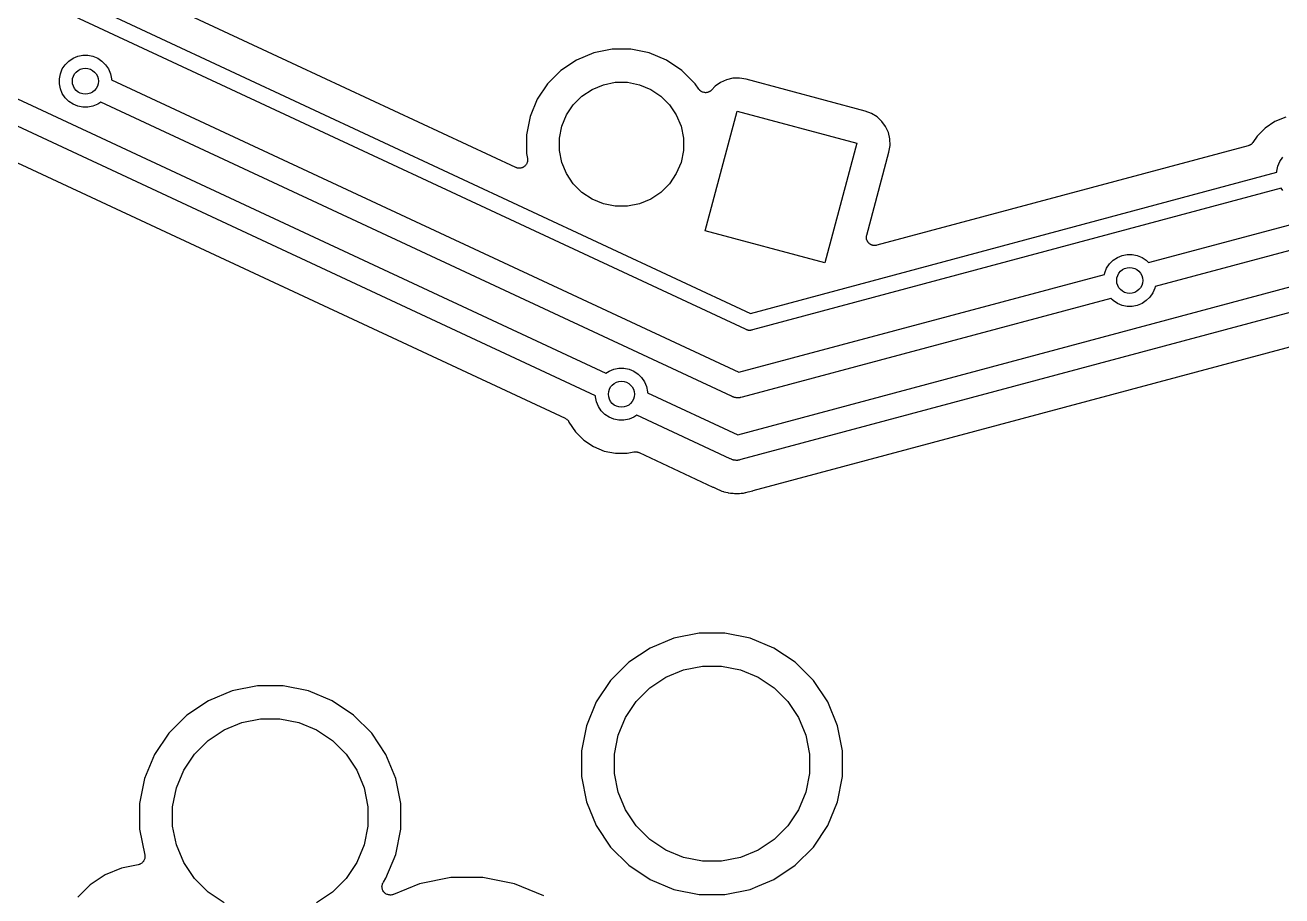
# Model space of a CAD drawing. Extents: x 0.5 to 11.2, y -6.4 to -1.8.
# Drawn here: x 1.614 to 2.374, y -3.348 to -2.821 of the extents above; entities that cross this region are included whole.
import ezdxf

# ---------------------------------------------------------------- set-up
doc = ezdxf.new("R2010")
doc.units = 0
doc.header["$MEASUREMENT"] = 0
doc.layers.add('BLACK', color=7, linetype='CONTINUOUS')

msp = doc.modelspace()

# ---------------------------------------------------------------- linework, layer by layer
at = {"layer": 'BLACK', "linetype": 'CONTINUOUS'}
for p, q in [((2.29353, -2.96474), (3.17945, -2.72736)), ((3.18334, -2.74185), (2.29742, -2.97923)), ((1.91051, -2.90719), (1.66747, -2.79386)), ((1.64761, -2.80666), (2.05255, -2.99549)), ((1.51395, -2.82144), (1.96505, -3.03179)), ((2.04955, -3.00512), (1.64334, -2.81571)), ((1.9587, -3.04538), (1.50893, -2.83565)), ((1.96879, -2.83564), (1.95768, -2.83785)), ((1.98011, -2.83564), (1.96879, -2.83564)), ((1.99122, -2.83785), (1.98011, -2.83564)), ((1.63777, -2.84496), (1.63996, -2.84277)), ((1.63996, -2.84277), (1.64254, -2.84104)), ((1.64254, -2.84104), (1.64541, -2.83986)), ((1.64541, -2.83986), (1.64845, -2.83925)), ((1.64845, -2.83925), (1.65155, -2.83925)), ((1.65155, -2.83925), (1.65459, -2.83986)), ((1.65459, -2.83986), (1.65746, -2.84104)), ((1.65746, -2.84104), (1.66004, -2.84277)), ((1.66004, -2.84277), (1.66223, -2.84496)), ((1.94721, -2.84218), (1.9378, -2.84848)), ((1.95768, -2.83785), (1.94721, -2.84218)), ((2.00169, -2.84218), (1.99122, -2.83785)), ((2.01111, -2.84848), (2.00169, -2.84218)), ((1.63425, -2.85345), (1.63486, -2.85041)), ((1.63486, -2.85041), (1.63604, -2.84754)), ((1.63604, -2.84754), (1.63777, -2.84496)), ((1.66223, -2.84496), (1.66396, -2.84754)), ((1.66396, -2.84754), (1.66514, -2.85041)), ((1.66514, -2.85041), (1.66575, -2.85345)), ((1.9378, -2.84848), (1.92979, -2.85649)), ((2.01911, -2.85649), (2.01111, -2.84848)), ((1.5055, -2.85612), (1.94031, -3.05887)), ((1.63425, -2.85655), (1.63425, -2.85345)), ((1.63486, -2.85959), (1.63425, -2.85655)), ((1.63604, -2.86246), (1.63486, -2.85959)), ((1.66575, -2.85345), (1.66575, -2.85407)), ((1.66575, -2.85407), (2.04557, -3.03118)), ((1.92979, -2.85649), (1.9235, -2.8659)), ((1.95055, -2.86401), (1.95669, -2.85991)), ((1.95669, -2.85991), (1.96351, -2.85708)), ((1.96351, -2.85708), (1.97076, -2.85564)), ((1.97076, -2.85564), (1.97814, -2.85564)), ((1.97814, -2.85564), (1.98539, -2.85708)), ((1.98539, -2.85708), (1.99221, -2.85991)), ((1.99221, -2.85991), (1.99836, -2.86401)), ((2.02126, -2.8597), (2.01911, -2.85649)), ((2.02131, -2.85975), (2.02126, -2.8597)), ((2.02134, -2.85981), (2.02131, -2.85975)), ((2.02161, -2.86013), (2.02134, -2.85981)), ((2.03128, -2.85798), (2.02907, -2.86034)), ((2.03448, -2.85569), (2.03128, -2.85798)), ((2.03807, -2.85406), (2.03448, -2.85569)), ((2.0419, -2.85317), (2.03807, -2.85406)), ((2.04584, -2.85304), (2.0419, -2.85317)), ((2.04997, -2.85372), (2.04584, -2.85304)), ((2.12194, -2.87301), (2.04997, -2.85372)), ((1.63777, -2.86504), (1.63604, -2.86246)), ((1.63996, -2.86723), (1.63777, -2.86504)), ((1.64254, -2.86896), (1.63996, -2.86723)), ((1.9235, -2.8659), (1.91916, -2.87637)), ((1.94532, -2.86924), (1.95055, -2.86401)), ((1.99836, -2.86401), (2.00358, -2.86924)), ((2.02188, -2.86046), (2.02161, -2.86013)), ((2.02193, -2.8605), (2.02188, -2.86046)), ((2.02198, -2.86055), (2.02193, -2.8605)), ((2.02231, -2.86081), (2.02198, -2.86055)), ((2.02263, -2.86108), (2.02231, -2.86081)), ((2.02269, -2.86111), (2.02263, -2.86108)), ((2.02275, -2.86115), (2.02269, -2.86111)), ((2.02312, -2.86134), (2.02275, -2.86115)), ((2.02349, -2.86154), (2.02312, -2.86134)), ((2.02356, -2.86156), (2.02349, -2.86154)), ((2.02362, -2.86159), (2.02356, -2.86156)), ((2.02402, -2.8617), (2.02362, -2.86159)), ((2.02443, -2.86182), (2.02402, -2.8617)), ((2.02449, -2.86183), (2.02443, -2.86182)), ((2.02456, -2.86185), (2.02449, -2.86183)), ((2.02498, -2.86188), (2.02456, -2.86185)), ((2.0254, -2.86192), (2.02498, -2.86188)), ((2.02546, -2.86192), (2.0254, -2.86192)), ((2.02553, -2.86192), (2.02546, -2.86192)), ((2.02595, -2.86187), (2.02553, -2.86192)), ((2.02637, -2.86183), (2.02595, -2.86187)), ((2.02643, -2.86181), (2.02637, -2.86183)), ((2.0265, -2.86181), (2.02643, -2.86181)), ((2.0269, -2.86167), (2.0265, -2.86181)), ((2.02731, -2.86155), (2.0269, -2.86167)), ((2.02736, -2.86152), (2.02731, -2.86155)), ((2.02743, -2.8615), (2.02736, -2.86152)), ((2.0278, -2.8613), (2.02743, -2.8615)), ((2.02817, -2.8611), (2.0278, -2.8613)), ((2.02822, -2.86106), (2.02817, -2.8611)), ((2.02828, -2.86103), (2.02822, -2.86106)), ((2.0286, -2.86075), (2.02828, -2.86103)), ((2.02893, -2.86049), (2.0286, -2.86075)), ((2.02897, -2.86044), (2.02893, -2.86049)), ((2.02902, -2.86039), (2.02897, -2.86044)), ((2.02907, -2.86034), (2.02902, -2.86039)), ((2.04486, -3.06901), (2.80394, -2.86561)), ((1.64541, -2.87014), (1.64254, -2.86896)), ((1.64845, -2.87075), (1.64541, -2.87014)), ((1.65155, -2.87075), (1.64845, -2.87075)), ((1.65459, -2.87014), (1.65155, -2.87075)), ((1.65746, -2.86896), (1.65459, -2.87014)), ((1.6594, -2.86766), (1.65746, -2.86896)), ((2.04108, -3.04564), (1.6594, -2.86766)), ((1.94122, -2.87538), (1.94532, -2.86924)), ((2.00358, -2.86924), (2.00768, -2.87538)), ((2.02512, -2.94554), (2.04453, -2.87309)), ((2.04453, -2.87309), (2.11697, -2.89251)), ((2.12586, -2.87448), (2.12194, -2.87301)), ((2.12921, -2.87656), (2.12586, -2.87448)), ((1.91916, -2.87637), (1.91695, -2.88748)), ((1.93695, -2.88945), (1.93839, -2.8822)), ((1.93839, -2.8822), (1.94122, -2.87538)), ((2.00768, -2.87538), (2.01051, -2.8822)), ((2.01051, -2.8822), (2.01195, -2.88945)), ((2.80783, -2.8801), (2.04678, -3.08402)), ((2.13208, -2.87926), (2.12921, -2.87656)), ((2.13438, -2.88246), (2.13208, -2.87926)), ((2.136, -2.88605), (2.13438, -2.88246)), ((2.37, -2.87939), (2.36414, -2.8833)), ((2.37651, -2.87669), (2.37, -2.87939)), ((1.91695, -2.88748), (1.91695, -2.8988)), ((1.93695, -2.89683), (1.93695, -2.88945)), ((2.01195, -2.88945), (2.01195, -2.89683)), ((2.1369, -2.88988), (2.136, -2.88605)), ((2.13703, -2.89382), (2.1369, -2.88988)), ((2.35916, -2.88828), (2.35667, -2.89201)), ((2.36414, -2.8833), (2.35916, -2.88828)), ((1.93839, -2.90408), (1.93695, -2.89683)), ((2.01195, -2.89683), (2.01051, -2.90408)), ((2.11697, -2.89251), (2.09756, -2.96495)), ((2.12289, -2.94817), (2.13634, -2.89795)), ((2.35381, -2.89406), (2.12901, -2.95429)), ((2.13634, -2.89795), (2.13703, -2.89382)), ((2.35409, -2.89395), (2.35381, -2.89406)), ((2.35438, -2.89387), (2.35409, -2.89395)), ((2.35455, -2.89378), (2.35438, -2.89387)), ((2.35472, -2.89372), (2.35455, -2.89378)), ((2.35498, -2.89356), (2.35472, -2.89372)), ((2.35524, -2.89342), (2.35498, -2.89356)), ((2.35539, -2.8933), (2.35524, -2.89342)), ((2.35555, -2.8932), (2.35539, -2.8933)), ((2.35577, -2.893), (2.35555, -2.8932)), ((2.356, -2.89281), (2.35577, -2.893)), ((2.35613, -2.89267), (2.356, -2.89281)), ((2.35627, -2.89254), (2.35613, -2.89267)), ((2.35644, -2.89229), (2.35627, -2.89254)), ((2.35663, -2.89207), (2.35644, -2.89229)), ((2.35667, -2.89201), (2.35663, -2.89207)), ((1.91668, -2.90555), (1.91663, -2.90564)), ((1.91675, -2.90548), (1.91668, -2.90555)), ((1.91694, -2.90514), (1.91675, -2.90548)), ((1.91714, -2.9048), (1.91694, -2.90514)), ((1.91695, -2.8988), (1.91752, -2.90168)), ((1.91717, -2.90471), (1.91714, -2.9048)), ((1.91722, -2.90462), (1.91717, -2.90471)), ((1.91733, -2.90425), (1.91722, -2.90462)), ((1.91747, -2.90388), (1.91733, -2.90425)), ((1.91748, -2.90379), (1.91747, -2.90388)), ((1.91751, -2.90369), (1.91748, -2.90379)), ((1.91755, -2.9033), (1.91751, -2.90369)), ((1.91752, -2.90168), (1.91754, -2.90175)), ((1.91754, -2.90175), (1.91755, -2.90185)), ((1.91755, -2.90185), (1.91757, -2.90194)), ((1.91761, -2.90292), (1.91755, -2.9033)), ((1.91757, -2.90194), (1.91759, -2.90233)), ((1.91759, -2.90233), (1.91762, -2.90272)), ((1.91762, -2.90272), (1.91761, -2.90282)), ((1.91761, -2.90282), (1.91761, -2.90292)), ((1.94122, -2.9109), (1.93839, -2.90408)), ((2.01051, -2.90408), (2.00768, -2.9109)), ((2.37179, -2.90647), (2.37298, -2.90361)), ((2.37298, -2.90361), (2.3747, -2.90103)), ((1.9106, -2.90722), (1.91051, -2.90719)), ((1.91069, -2.90727), (1.9106, -2.90722)), ((1.91106, -2.90738), (1.91069, -2.90727)), ((1.91143, -2.90751), (1.91106, -2.90738)), ((1.91152, -2.90753), (1.91143, -2.90751)), ((1.91162, -2.90755), (1.91152, -2.90753)), ((1.91201, -2.9076), (1.91162, -2.90755)), ((1.91239, -2.90765), (1.91201, -2.9076)), ((1.91249, -2.90765), (1.91239, -2.90765)), ((1.91259, -2.90766), (1.91249, -2.90765)), ((1.91298, -2.90762), (1.91259, -2.90766)), ((1.91337, -2.9076), (1.91298, -2.90762)), ((1.91346, -2.90758), (1.91337, -2.9076)), ((1.91356, -2.90757), (1.91346, -2.90758)), ((1.91393, -2.90746), (1.91356, -2.90757)), ((1.91431, -2.90736), (1.91393, -2.90746)), ((1.9144, -2.90732), (1.91431, -2.90736)), ((1.9145, -2.90729), (1.9144, -2.90732)), ((1.91484, -2.90711), (1.9145, -2.90729)), ((1.91519, -2.90694), (1.91484, -2.90711)), ((1.91527, -2.90688), (1.91519, -2.90694)), ((1.91536, -2.90684), (1.91527, -2.90688)), ((1.91566, -2.90659), (1.91536, -2.90684)), ((1.91598, -2.90636), (1.91566, -2.90659)), ((1.91604, -2.90629), (1.91598, -2.90636)), ((1.91612, -2.90623), (1.91604, -2.90629)), ((1.91637, -2.90593), (1.91612, -2.90623)), ((1.91663, -2.90564), (1.91637, -2.90593)), ((1.94532, -2.91705), (1.94122, -2.9109)), ((2.00768, -2.9109), (2.00358, -2.91705)), ((2.05255, -2.99549), (2.37118, -2.91011)), ((2.37118, -2.90952), (2.37179, -2.90647)), ((2.37118, -2.91011), (2.37118, -2.90952)), ((1.95055, -2.92227), (1.94532, -2.91705)), ((2.00358, -2.91705), (1.99836, -2.92227)), ((2.3738, -2.91976), (2.05382, -3.0055)), ((2.3747, -2.92111), (2.3738, -2.91976)), ((1.95669, -2.92637), (1.95055, -2.92227)), ((1.96351, -2.9292), (1.95669, -2.92637)), ((1.99221, -2.92637), (1.98539, -2.9292)), ((1.99836, -2.92227), (1.99221, -2.92637)), ((1.97076, -2.93064), (1.96351, -2.9292)), ((1.97814, -2.93064), (1.97076, -2.93064)), ((1.98539, -2.9292), (1.97814, -2.93064)), ((2.09756, -2.96495), (2.02512, -2.94554)), ((2.12273, -2.94913), (2.12276, -2.94896)), ((2.12274, -2.94945), (2.12273, -2.94913)), ((2.12273, -2.94976), (2.12274, -2.94945)), ((2.12275, -2.94993), (2.12273, -2.94976)), ((2.12276, -2.95011), (2.12275, -2.94993)), ((2.12276, -2.94879), (2.12284, -2.94848)), ((2.12276, -2.94896), (2.12276, -2.94879)), ((2.12283, -2.95042), (2.12276, -2.95011)), ((2.12288, -2.95073), (2.12283, -2.95042)), ((2.12284, -2.94848), (2.12289, -2.94817)), ((2.12294, -2.95089), (2.12288, -2.95073)), ((2.12298, -2.95106), (2.12294, -2.95089)), ((2.12311, -2.95135), (2.12298, -2.95106)), ((2.12322, -2.95164), (2.12311, -2.95135)), ((2.12331, -2.95179), (2.12322, -2.95164)), ((2.12338, -2.95195), (2.12331, -2.95179)), ((2.12356, -2.95221), (2.12338, -2.95195)), ((2.12372, -2.95247), (2.12356, -2.95221)), ((2.12384, -2.9526), (2.12372, -2.95247)), ((2.12394, -2.95275), (2.12384, -2.9526)), ((2.12417, -2.95296), (2.12394, -2.95275)), ((2.12438, -2.95319), (2.12417, -2.95296)), ((2.12453, -2.9533), (2.12438, -2.95319)), ((2.12465, -2.95342), (2.12453, -2.9533)), ((2.12492, -2.95358), (2.12465, -2.95342)), ((2.12517, -2.95377), (2.12492, -2.95358)), ((2.12533, -2.95384), (2.12517, -2.95377)), ((2.12548, -2.95394), (2.12533, -2.95384)), ((2.12577, -2.95405), (2.12548, -2.95394)), ((2.12606, -2.95418), (2.12577, -2.95405)), ((2.12623, -2.95422), (2.12606, -2.95418)), ((2.12639, -2.95429), (2.12623, -2.95422)), ((2.1267, -2.95434), (2.12639, -2.95429)), ((2.127, -2.95441), (2.1267, -2.95434)), ((2.12718, -2.95442), (2.127, -2.95441)), ((2.12735, -2.95445), (2.12718, -2.95442)), ((2.12766, -2.95444), (2.12735, -2.95445)), ((2.12798, -2.95446), (2.12766, -2.95444)), ((2.12815, -2.95443), (2.12798, -2.95446)), ((2.12833, -2.95443), (2.12815, -2.95443)), ((2.12863, -2.95436), (2.12833, -2.95443)), ((2.12894, -2.95431), (2.12863, -2.95436)), ((2.12901, -2.95429), (2.12894, -2.95431)), ((2.26814, -2.96811), (2.26986, -2.96553)), ((2.26986, -2.96553), (2.27205, -2.96334)), ((2.27205, -2.96334), (2.27463, -2.96162)), ((2.27463, -2.96162), (2.2775, -2.96043)), ((2.2775, -2.96043), (2.28054, -2.95982)), ((2.28054, -2.95982), (2.28364, -2.95982)), ((2.28364, -2.95982), (2.28669, -2.96043)), ((2.28669, -2.96043), (2.28955, -2.96162)), ((2.28955, -2.96162), (2.29213, -2.96334)), ((2.29213, -2.96334), (2.29353, -2.96474)), ((2.04557, -3.03118), (2.26676, -2.97192)), ((2.0542, -3.10274), (2.54879, -2.97022)), ((2.26676, -2.97192), (2.26695, -2.97098)), ((2.26695, -2.97098), (2.26814, -2.96811)), ((2.29724, -2.98017), (2.29605, -2.98303)), ((2.29742, -2.97923), (2.29724, -2.98017)), ((2.27065, -2.9864), (2.04749, -3.0462)), ((2.27205, -2.9878), (2.27065, -2.9864)), ((2.27463, -2.98953), (2.27205, -2.9878)), ((2.29213, -2.9878), (2.28955, -2.98953)), ((2.29433, -2.98561), (2.29213, -2.9878)), ((2.29605, -2.98303), (2.29433, -2.98561)), ((2.2775, -2.99072), (2.27463, -2.98953)), ((2.28054, -2.99132), (2.2775, -2.99072)), ((2.28364, -2.99132), (2.28054, -2.99132)), ((2.28669, -2.99072), (2.28364, -2.99132)), ((2.28955, -2.98953), (2.28669, -2.99072)), ((2.04957, -3.00514), (2.04955, -3.00512)), ((2.04999, -3.00533), (2.04957, -3.00514)), ((2.05019, -3.00542), (2.04999, -3.00533)), ((2.05022, -3.00543), (2.05019, -3.00542)), ((2.05047, -3.00555), (2.05022, -3.00543)), ((2.05068, -3.0056), (2.05047, -3.00555)), ((2.05089, -3.00567), (2.05068, -3.0056)), ((2.05116, -3.00571), (2.05089, -3.00567)), ((2.05143, -3.00577), (2.05116, -3.00571)), ((2.05165, -3.00578), (2.05143, -3.00577)), ((2.05186, -3.00581), (2.05165, -3.00578)), ((2.05214, -3.00579), (2.05186, -3.00581)), ((2.05241, -3.0058), (2.05214, -3.00579)), ((2.05263, -3.00577), (2.05241, -3.0058)), ((2.05285, -3.00576), (2.05263, -3.00577)), ((2.05311, -3.00569), (2.05285, -3.00576)), ((2.05314, -3.00568), (2.05311, -3.00569)), ((2.05335, -3.00563), (2.05314, -3.00568)), ((2.0538, -3.00551), (2.05335, -3.00563)), ((2.05382, -3.0055), (2.0538, -3.00551)), ((1.96505, -3.03179), (1.96699, -3.0305)), ((1.96699, -3.0305), (1.96986, -3.02931)), ((1.96986, -3.02931), (1.9729, -3.0287)), ((1.9729, -3.0287), (1.976, -3.0287)), ((1.976, -3.0287), (1.97904, -3.02931)), ((1.97904, -3.02931), (1.98191, -3.0305)), ((1.98191, -3.0305), (1.98449, -3.03222)), ((1.98449, -3.03222), (1.98668, -3.03441)), ((1.98668, -3.03441), (1.98841, -3.03699)), ((1.98841, -3.03699), (1.98959, -3.03986)), ((1.98959, -3.03986), (1.9902, -3.0429)), ((1.9587, -3.046), (1.9587, -3.04538)), ((1.95931, -3.04904), (1.9587, -3.046)), ((1.9605, -3.05191), (1.95931, -3.04904)), ((1.9902, -3.0429), (1.9902, -3.04352)), ((1.9902, -3.04352), (2.04486, -3.06901)), ((2.04111, -3.04566), (2.04108, -3.04564)), ((2.04174, -3.04595), (2.04111, -3.04566)), ((2.04204, -3.04609), (2.04174, -3.04595)), ((2.04208, -3.0461), (2.04204, -3.04609)), ((2.04246, -3.04627), (2.04208, -3.0461)), ((2.04278, -3.04635), (2.04246, -3.04627)), ((2.04309, -3.04645), (2.04278, -3.04635)), ((2.04349, -3.04651), (2.04309, -3.04645)), ((2.04389, -3.04661), (2.04349, -3.04651)), ((2.04422, -3.04662), (2.04389, -3.04661)), ((2.04455, -3.04666), (2.04422, -3.04662)), ((2.04496, -3.04664), (2.04455, -3.04666)), ((2.04537, -3.04665), (2.04496, -3.04664)), ((2.0457, -3.0466), (2.04537, -3.04665)), ((2.04602, -3.04658), (2.0457, -3.0466)), ((2.04642, -3.04648), (2.04602, -3.04658)), ((2.04646, -3.04647), (2.04642, -3.04648)), ((2.04678, -3.04639), (2.04646, -3.04647)), ((2.04746, -3.04622), (2.04678, -3.04639)), ((2.04749, -3.0462), (2.04746, -3.04622)), ((1.96222, -3.05449), (1.9605, -3.05191)), ((1.96441, -3.05668), (1.96222, -3.05449)), ((1.96699, -3.05841), (1.96441, -3.05668)), ((1.98385, -3.05711), (1.98191, -3.05841)), ((2.04036, -3.08346), (1.98385, -3.05711)), ((1.94031, -3.05887), (1.94037, -3.0589)), ((1.94037, -3.0589), (1.94068, -3.05909)), ((1.94068, -3.05909), (1.94099, -3.05926)), ((1.94099, -3.05926), (1.94109, -3.05934)), ((1.94109, -3.05934), (1.94121, -3.05941)), ((1.94121, -3.05941), (1.94147, -3.05965)), ((1.94147, -3.05965), (1.94174, -3.05988)), ((1.94174, -3.05988), (1.94182, -3.05998)), ((1.94182, -3.05998), (1.94192, -3.06007)), ((1.94192, -3.06007), (1.94213, -3.06036)), ((1.94213, -3.06036), (1.94236, -3.06063)), ((1.94236, -3.06063), (1.94242, -3.06075)), ((1.94242, -3.06075), (1.9425, -3.06086)), ((1.9425, -3.06086), (1.94265, -3.06118)), ((1.94265, -3.06118), (1.94271, -3.06129)), ((1.94271, -3.06129), (1.94668, -3.06724)), ((1.96986, -3.05959), (1.96699, -3.05841)), ((1.9729, -3.0602), (1.96986, -3.05959)), ((1.976, -3.0602), (1.9729, -3.0602)), ((1.97904, -3.05959), (1.976, -3.0602)), ((1.98191, -3.05841), (1.97904, -3.05959)), ((1.94668, -3.06724), (1.95166, -3.07222)), ((1.95166, -3.07222), (1.95752, -3.07613)), ((1.95752, -3.07613), (1.96402, -3.07883)), ((1.96402, -3.07883), (1.97093, -3.0802)), ((1.97093, -3.0802), (1.97797, -3.0802)), ((1.97797, -3.0802), (1.98202, -3.07939)), ((1.98202, -3.07939), (1.98209, -3.07938)), ((1.98209, -3.07938), (1.98217, -3.07937)), ((1.98217, -3.07937), (1.98225, -3.07935)), ((1.98225, -3.07935), (1.98266, -3.07933)), ((1.98266, -3.07933), (1.98307, -3.0793)), ((1.98307, -3.0793), (1.98315, -3.07931)), ((1.98315, -3.07931), (1.98323, -3.0793)), ((1.98323, -3.0793), (1.98363, -3.07936)), ((1.98363, -3.07936), (1.98404, -3.07941)), ((1.98404, -3.07941), (1.98411, -3.07943)), ((1.98411, -3.07943), (1.98419, -3.07944)), ((1.98419, -3.07944), (1.98458, -3.07958)), ((1.98458, -3.07958), (1.98497, -3.0797)), ((1.98497, -3.0797), (1.98504, -3.07974)), ((1.98504, -3.07974), (1.98511, -3.07977)), ((1.98511, -3.07977), (2.02981, -3.10061)), ((2.0404, -3.08349), (2.04036, -3.08346)), ((2.04103, -3.08377), (2.0404, -3.08349)), ((2.04133, -3.08391), (2.04103, -3.08377)), ((2.04137, -3.08393), (2.04133, -3.08391)), ((2.04174, -3.0841), (2.04137, -3.08393)), ((2.04206, -3.08417), (2.04174, -3.0841)), ((2.04237, -3.08428), (2.04206, -3.08417)), ((2.04278, -3.08434), (2.04237, -3.08428)), ((2.04318, -3.08443), (2.04278, -3.08434)), ((2.04351, -3.08444), (2.04318, -3.08443)), ((2.04384, -3.08449), (2.04351, -3.08444)), ((2.04425, -3.08447), (2.04384, -3.08449)), ((2.04466, -3.08448), (2.04425, -3.08447)), ((2.04498, -3.08443), (2.04466, -3.08448)), ((2.04531, -3.08441), (2.04498, -3.08443)), ((2.04571, -3.08431), (2.04531, -3.08441)), ((2.04575, -3.0843), (2.04571, -3.08431)), ((2.04607, -3.08421), (2.04575, -3.0843)), ((2.04674, -3.08404), (2.04607, -3.08421)), ((2.04678, -3.08402), (2.04674, -3.08404)), ((2.02981, -3.10061), (2.02987, -3.10064)), ((2.02987, -3.10064), (2.0301, -3.10078)), ((2.0301, -3.10078), (2.03265, -3.10193)), ((2.03265, -3.10193), (2.0327, -3.10196)), ((2.0327, -3.10196), (2.0327, -3.10196)), ((2.0327, -3.10196), (2.03396, -3.10254)), ((2.03396, -3.10254), (2.03411, -3.10259)), ((2.03411, -3.10259), (2.03528, -3.10313)), ((2.03528, -3.10313), (2.03619, -3.10334)), ((2.03619, -3.10334), (2.03626, -3.10335)), ((2.03626, -3.10335), (2.03649, -3.10343)), ((2.05118, -3.10355), (2.0539, -3.10285)), ((2.0539, -3.10285), (2.0542, -3.10274)), ((2.03649, -3.10343), (2.03672, -3.10349)), ((2.03672, -3.10349), (2.0376, -3.1038)), ((2.0376, -3.1038), (2.03887, -3.10398)), ((2.03887, -3.10398), (2.03894, -3.10399)), ((2.03894, -3.10399), (2.03912, -3.10404)), ((2.03912, -3.10404), (2.0393, -3.10406)), ((2.0393, -3.10406), (2.04056, -3.10436)), ((2.04056, -3.10436), (2.04149, -3.10439)), ((2.04149, -3.10439), (2.04156, -3.10439)), ((2.04156, -3.10439), (2.0418, -3.10442)), ((2.0418, -3.10442), (2.04204, -3.10443)), ((2.04204, -3.10443), (2.04296, -3.10457)), ((2.04296, -3.10457), (2.04425, -3.1045)), ((2.04425, -3.1045), (2.04432, -3.10449)), ((2.04432, -3.10449), (2.0445, -3.1045)), ((2.0445, -3.1045), (2.04468, -3.10449)), ((2.04468, -3.10449), (2.04597, -3.10453)), ((2.04597, -3.10453), (2.0469, -3.10438)), ((2.0469, -3.10438), (2.04696, -3.10437)), ((2.04696, -3.10437), (2.0472, -3.10436)), ((2.0472, -3.10436), (2.04744, -3.10432)), ((2.04744, -3.10432), (2.04837, -3.10427)), ((2.04837, -3.10427), (2.04962, -3.10395)), ((2.04962, -3.10395), (2.04969, -3.10393)), ((2.04969, -3.10393), (2.04982, -3.10392)), ((2.04982, -3.10392), (2.05111, -3.10357)), ((2.05111, -3.10357), (2.05117, -3.10355)), ((2.05117, -3.10355), (2.05117, -3.10355)), ((2.05117, -3.10355), (2.05118, -3.10355)), ((2.05118, -3.10355), (2.05118, -3.10355)), ((2.05118, -3.10355), (2.05118, -3.10355)), ((2.0062, -3.19212), (1.99182, -3.19808)), ((2.02148, -3.18908), (2.0062, -3.19212)), ((2.03705, -3.18908), (2.02148, -3.18908)), ((2.05232, -3.19212), (2.03705, -3.18908)), ((2.06671, -3.19808), (2.05232, -3.19212)), ((1.99182, -3.19808), (1.97887, -3.20673)), ((2.07966, -3.20673), (2.06671, -3.19808)), ((1.97887, -3.20673), (1.96786, -3.21774)), ((2.01204, -3.21135), (2.02345, -3.20908)), ((2.02345, -3.20908), (2.03508, -3.20908)), ((2.03508, -3.20908), (2.04649, -3.21135)), ((2.09067, -3.21774), (2.07966, -3.20673)), ((1.99162, -3.22226), (2.00129, -3.2158)), ((2.00129, -3.2158), (2.01204, -3.21135)), ((2.04649, -3.21135), (2.05724, -3.2158)), ((2.05724, -3.2158), (2.06691, -3.22226)), ((1.73884, -3.22401), (1.72445, -3.22997)), ((1.75411, -3.22097), (1.73884, -3.22401)), ((1.76969, -3.22097), (1.75411, -3.22097)), ((1.78496, -3.22401), (1.76969, -3.22097)), ((1.79935, -3.22997), (1.78496, -3.22401)), ((1.96786, -3.21774), (1.95921, -3.23069)), ((1.98339, -3.23049), (1.99162, -3.22226)), ((2.06691, -3.22226), (2.07513, -3.23049)), ((2.09932, -3.23069), (2.09067, -3.21774)), ((1.72445, -3.22997), (1.71151, -3.23862)), ((1.81229, -3.23862), (1.79935, -3.22997)), ((1.95921, -3.23069), (1.95325, -3.24508)), ((1.97693, -3.24016), (1.98339, -3.23049)), ((2.07513, -3.23049), (2.0816, -3.24016)), ((2.10528, -3.24508), (2.09932, -3.23069)), ((1.71151, -3.23862), (1.70049, -3.24963)), ((1.82331, -3.24963), (1.81229, -3.23862)), ((1.97248, -3.25091), (1.97693, -3.24016)), ((2.0816, -3.24016), (2.08605, -3.25091)), ((1.72425, -3.25415), (1.73393, -3.24769)), ((1.73393, -3.24769), (1.74467, -3.24324)), ((1.74467, -3.24324), (1.75608, -3.24097)), ((1.75608, -3.24097), (1.76772, -3.24097)), ((1.76772, -3.24097), (1.77913, -3.24324)), ((1.77913, -3.24324), (1.78987, -3.24769)), ((1.78987, -3.24769), (1.79955, -3.25415)), ((1.95325, -3.24508), (1.95021, -3.26035)), ((2.10832, -3.26035), (2.10528, -3.24508)), ((1.70049, -3.24963), (1.69184, -3.26258)), ((1.71603, -3.26238), (1.72425, -3.25415)), ((1.79955, -3.25415), (1.80777, -3.26238)), ((1.83196, -3.26258), (1.82331, -3.24963)), ((1.97021, -3.26232), (1.97248, -3.25091)), ((2.08605, -3.25091), (2.08832, -3.26232)), ((1.69184, -3.26258), (1.68588, -3.27696)), ((1.70957, -3.27205), (1.71603, -3.26238)), ((1.80777, -3.26238), (1.81423, -3.27205)), ((1.83792, -3.27696), (1.83196, -3.26258)), ((1.95021, -3.26035), (1.95021, -3.27592)), ((1.97021, -3.27395), (1.97021, -3.26232)), ((2.08832, -3.26232), (2.08832, -3.27395)), ((2.10832, -3.27592), (2.10832, -3.26035)), ((1.68588, -3.27696), (1.68284, -3.29224)), ((1.70511, -3.2828), (1.70957, -3.27205)), ((1.81423, -3.27205), (1.81869, -3.2828)), ((1.84095, -3.29224), (1.83792, -3.27696)), ((1.95021, -3.27592), (1.95325, -3.2912)), ((1.97248, -3.28536), (1.97021, -3.27395)), ((2.08832, -3.27395), (2.08605, -3.28536)), ((2.10528, -3.2912), (2.10832, -3.27592)), ((1.70284, -3.29421), (1.70511, -3.2828)), ((1.81869, -3.2828), (1.82095, -3.29421)), ((1.97693, -3.29611), (1.97248, -3.28536)), ((2.08605, -3.28536), (2.0816, -3.29611)), ((1.68284, -3.29224), (1.68284, -3.30781)), ((1.84095, -3.30781), (1.84095, -3.29224)), ((1.95325, -3.2912), (1.95921, -3.30558)), ((2.09932, -3.30558), (2.10528, -3.2912)), ((1.70284, -3.30584), (1.70284, -3.29421)), ((1.82095, -3.29421), (1.82095, -3.30584)), ((1.98339, -3.30578), (1.97693, -3.29611)), ((2.0816, -3.29611), (2.07513, -3.30578)), ((1.68284, -3.30781), (1.68595, -3.32341)), ((1.70511, -3.31725), (1.70284, -3.30584)), ((1.82095, -3.30584), (1.81869, -3.31725)), ((1.83792, -3.32308), (1.84095, -3.30781)), ((1.95921, -3.30558), (1.96786, -3.31853)), ((1.99162, -3.31401), (1.98339, -3.30578)), ((2.07513, -3.30578), (2.06691, -3.31401)), ((2.09067, -3.31853), (2.09932, -3.30558)), ((2.00129, -3.32047), (1.99162, -3.31401)), ((2.06691, -3.31401), (2.05724, -3.32047)), ((1.68595, -3.32341), (1.68595, -3.32345)), ((1.68595, -3.32345), (1.68596, -3.32345)), ((1.68596, -3.32345), (1.68596, -3.32345)), ((1.68596, -3.32345), (1.68596, -3.32348)), ((1.68596, -3.32348), (1.686, -3.32396)), ((1.70957, -3.328), (1.70511, -3.31725)), ((1.81869, -3.31725), (1.81423, -3.328)), ((1.83196, -3.33747), (1.83792, -3.32308)), ((1.96786, -3.31853), (1.97887, -3.32954)), ((2.01204, -3.32492), (2.00129, -3.32047)), ((2.05724, -3.32047), (2.04649, -3.32492)), ((2.07966, -3.32954), (2.09067, -3.31853)), ((1.67184, -3.33132), (1.66193, -3.33542)), ((1.68202, -3.32929), (1.67184, -3.33132)), ((1.68247, -3.32916), (1.68202, -3.32929)), ((1.68292, -3.32902), (1.68247, -3.32916)), ((1.68294, -3.32902), (1.68292, -3.32902)), ((1.68295, -3.32901), (1.68294, -3.32902)), ((1.68337, -3.32879), (1.68295, -3.32901)), ((1.68379, -3.32857), (1.68337, -3.32879)), ((1.6838, -3.32856), (1.68379, -3.32857)), ((1.68382, -3.32855), (1.6838, -3.32856)), ((1.68418, -3.32826), (1.68382, -3.32855)), ((1.68455, -3.32796), (1.68418, -3.32826)), ((1.68456, -3.32795), (1.68455, -3.32796)), ((1.68457, -3.32793), (1.68456, -3.32795)), ((1.68487, -3.32758), (1.68457, -3.32793)), ((1.68517, -3.32721), (1.68487, -3.32758)), ((1.68518, -3.3272), (1.68517, -3.32721)), ((1.68519, -3.32718), (1.68518, -3.3272)), ((1.68542, -3.32677), (1.68519, -3.32718)), ((1.68564, -3.32636), (1.68542, -3.32677)), ((1.68565, -3.32634), (1.68564, -3.32636)), ((1.68566, -3.32632), (1.68565, -3.32634)), ((1.68579, -3.32588), (1.68566, -3.32632)), ((1.68594, -3.32543), (1.68579, -3.32588)), ((1.68599, -3.32493), (1.68594, -3.32539)), ((1.68594, -3.32539), (1.68594, -3.32541)), ((1.68594, -3.32541), (1.68594, -3.32543)), ((1.68604, -3.32446), (1.68599, -3.32493)), ((1.686, -3.32396), (1.68604, -3.32442)), ((1.68604, -3.32442), (1.68604, -3.32444)), ((1.68604, -3.32444), (1.68604, -3.32446)), ((1.71603, -3.33767), (1.70957, -3.328)), ((1.81423, -3.328), (1.80777, -3.33767)), ((1.97887, -3.32954), (1.99182, -3.33819)), ((2.02345, -3.32719), (2.01204, -3.32492)), ((2.03508, -3.32719), (2.02345, -3.32719)), ((2.04649, -3.32492), (2.03508, -3.32719)), ((2.06671, -3.33819), (2.07966, -3.32954)), ((1.66193, -3.33542), (1.65301, -3.34138)), ((1.72425, -3.34589), (1.71603, -3.33767)), ((1.80777, -3.33767), (1.79955, -3.34589)), ((1.83037, -3.33984), (1.83196, -3.33747)), ((1.87121, -3.33694), (1.85218, -3.34072)), ((1.89061, -3.33694), (1.87121, -3.33694)), ((1.90964, -3.34072), (1.89061, -3.33694)), ((1.99182, -3.33819), (2.0062, -3.34415)), ((2.05711, -3.34217), (2.06671, -3.33819)), ((1.65301, -3.34138), (1.64543, -3.34897)), ((1.73393, -3.35236), (1.72425, -3.34589)), ((1.79955, -3.34589), (1.78987, -3.35236)), ((1.82953, -3.3426), (1.82958, -3.34212)), ((1.82953, -3.34261), (1.82953, -3.3426)), ((1.82953, -3.3426), (1.82953, -3.3426)), ((1.82957, -3.34309), (1.82953, -3.34261)), ((1.82962, -3.34357), (1.82957, -3.34309)), ((1.82958, -3.34212), (1.82963, -3.34164)), ((1.82962, -3.34358), (1.82962, -3.34357)), ((1.82962, -3.34357), (1.82962, -3.34357)), ((1.82976, -3.34403), (1.82962, -3.34358)), ((1.82963, -3.34162), (1.82978, -3.34115)), ((1.82963, -3.34163), (1.82963, -3.34162)), ((1.82963, -3.34164), (1.82963, -3.34163)), ((1.8299, -3.3445), (1.82976, -3.34403)), ((1.82978, -3.34115), (1.82991, -3.3407)), ((1.8299, -3.34451), (1.8299, -3.3445)), ((1.8299, -3.34452), (1.8299, -3.34451)), ((1.83013, -3.34495), (1.8299, -3.34452)), ((1.82991, -3.3407), (1.82992, -3.34069)), ((1.82991, -3.3407), (1.82991, -3.3407)), ((1.82992, -3.34069), (1.83015, -3.34026)), ((1.83035, -3.34537), (1.83013, -3.34495)), ((1.83015, -3.34026), (1.83037, -3.33984)), ((1.83036, -3.34538), (1.83035, -3.34537)), ((1.83035, -3.34537), (1.83035, -3.34537)), ((1.83067, -3.34576), (1.83036, -3.34538)), ((1.83096, -3.34613), (1.83067, -3.34576)), ((1.83097, -3.34613), (1.83096, -3.34613)), ((1.83097, -3.34614), (1.83097, -3.34613)), ((1.83135, -3.34645), (1.83097, -3.34614)), ((1.83171, -3.34675), (1.83135, -3.34645)), ((1.83172, -3.34676), (1.83171, -3.34675)), ((1.83214, -3.34699), (1.83172, -3.34676)), ((1.83172, -3.34676), (1.83172, -3.34676)), ((1.85218, -3.34072), (1.83644, -3.34724)), ((1.92756, -3.34815), (1.90964, -3.34072)), ((2.0062, -3.34415), (2.02148, -3.34719)), ((2.03705, -3.34719), (2.05232, -3.34415)), ((2.05232, -3.34415), (2.05711, -3.34217)), ((2.05711, -3.34217), (2.05711, -3.34217)), ((1.83257, -3.34722), (1.83214, -3.34699)), ((1.83258, -3.34723), (1.83257, -3.34722)), ((1.83257, -3.34722), (1.83257, -3.34722)), ((1.83304, -3.34737), (1.83258, -3.34723)), ((1.8335, -3.34751), (1.83304, -3.34737)), ((1.8335, -3.34752), (1.8335, -3.34751)), ((1.83351, -3.34752), (1.8335, -3.34752)), ((1.834, -3.34757), (1.83351, -3.34752)), ((1.83447, -3.34762), (1.834, -3.34757)), ((1.83448, -3.34762), (1.83447, -3.34762)), ((1.83447, -3.34762), (1.83447, -3.34762)), ((1.83496, -3.34758), (1.83448, -3.34762)), ((1.83544, -3.34754), (1.83496, -3.34758)), ((1.83545, -3.34754), (1.83544, -3.34754)), ((1.8359, -3.3474), (1.83545, -3.34754)), ((1.83545, -3.34754), (1.83545, -3.34754)), ((1.83638, -3.34727), (1.8359, -3.3474)), ((1.83639, -3.34726), (1.83638, -3.34727)), ((1.83644, -3.34724), (1.83639, -3.34726)), ((1.83639, -3.34726), (1.83639, -3.34726)), ((1.83639, -3.34726), (1.83639, -3.34726)), ((2.02148, -3.34719), (2.03705, -3.34719))]:
    msp.add_line(p, q, dxfattribs=at)
at = {"layer": 'BLACK'}
for centre in [(1.65, -2.855), (2.28209, -2.97557), (1.97445, -3.04445)]:
    msp.add_circle(centre, 0.00787, dxfattribs=at)

doc.saveas('drawing.dxf')
